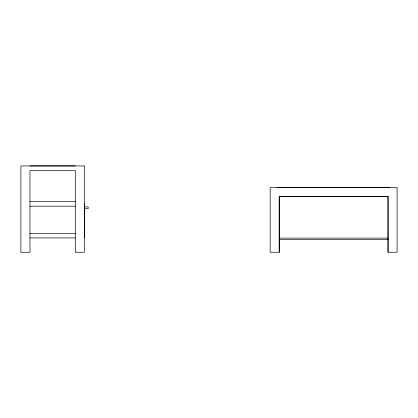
<?xml version="1.0" encoding="UTF-8"?>
<svg xmlns="http://www.w3.org/2000/svg" width="418" height="418" viewBox="0 0 418 418"><rect width="100%" height="100%" fill="white"/><g stroke="black" fill="none" stroke-linecap="round" stroke-linejoin="round"><path stroke-width="0.63" d="M279.229 252.247L279.229 196.429L388.035 196.429L388.035 252.247L397.1 252.247L397.1 187.51L270.164 187.51L270.164 252.247L279.229 252.247L279.229 196.523L388.035 196.523M29.965 201.476L75.303 201.476M29.965 206.189L75.303 206.189M84.551 206.91L88.177 206.91L88.177 208.723L84.551 208.723M29.965 233.39L75.303 233.39M29.965 237.926L75.303 237.926M279.229 238.103L388.035 238.103M279.229 239.331L388.035 239.331M389.848 187.51L277.416 187.51M388.035 196.429L388.035 252.247M84.551 203.832L84.551 237.926M75.303 165.93L29.965 165.93M84.368 165.93L20.9 165.93L20.9 252.247L29.965 252.247L29.965 170.649L75.303 170.649L75.303 252.247L84.368 252.247L84.368 165.93"/></g></svg>
